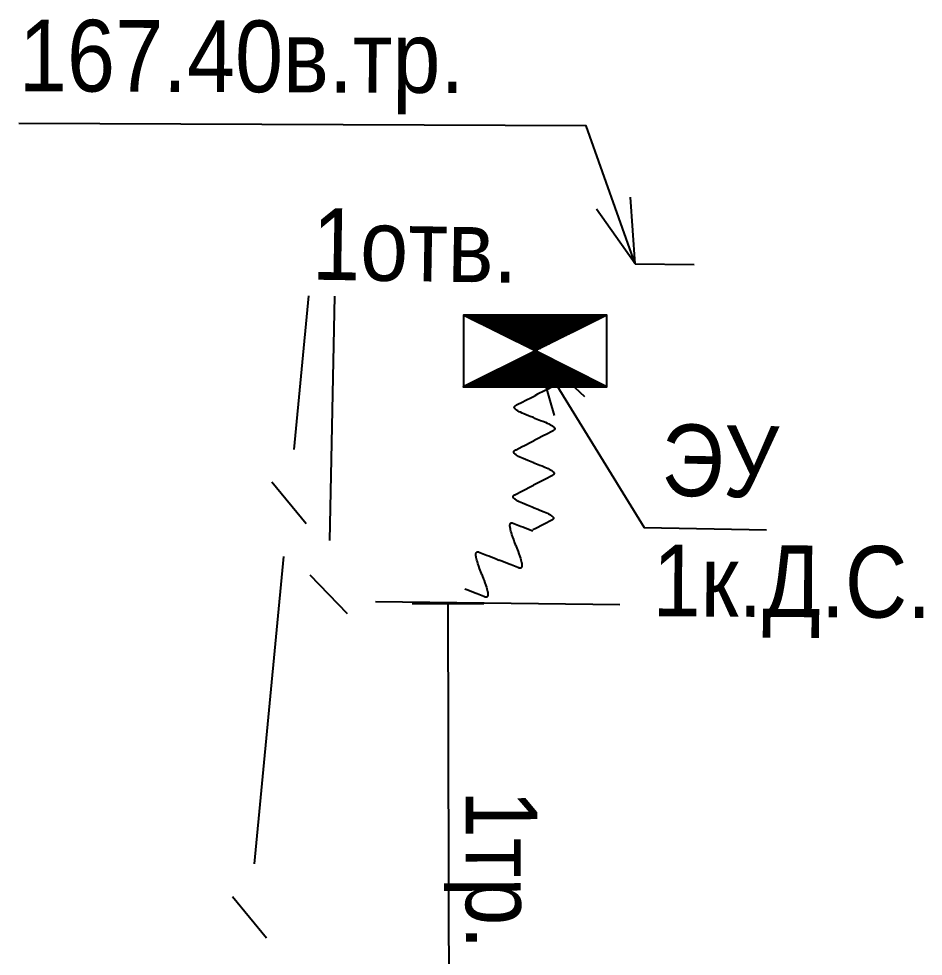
# Model space of a CAD drawing. Header units: metres. Extents: x -3947 to -3704, y 4976 to 6609.
# Drawn here: x -3827.46 to -3814.85, y 6502.15 to 6515.23 of the extents above; entities that cross this region are included whole.
import ezdxf
from ezdxf.enums import TextEntityAlignment as Align

# ---------------------------------------------------------------- set-up
doc = ezdxf.new("R2010")
doc.units = ezdxf.units.M
doc.header["$MEASUREMENT"] = 0
for name, color, linetype, lineweight in [('Газопровод', 7, 'Continuous', 25), ('Кабель защиты', 7, 'Continuous', 25), ('Кабель связи', 7, 'Continuous', 25)]:
    doc.layers.add(name, color=color, linetype=linetype, lineweight=lineweight)
doc.styles.add('Russian', font='RUSSIAN_1251.shx', dxfattribs={"width": 0.8, "height": 1})
doc.styles.add('Style-RUSSIAN_1251', font='RUSSIAN_1251.shx')

msp = doc.modelspace()

# ---------------------------------------------------------------- linework, layer by layer
at = {"layer": 'Газопровод', "linetype": 'Continuous'}
for q in [(-3818.933, 6512.739), (-3819.404, 6512.572), (-3818.042, 6511.798)]:
    msp.add_line((-3818.867, 6511.808), q, dxfattribs=at)
at = {"layer": 'Газопровод', "linetype": 'Continuous', "flags": 128}
msp.add_lwpolyline([(-3818.867, 6511.808), (-3819.551, 6513.734), (-3827.459, 6513.765)], dxfattribs=at)
at = {"layer": 'Кабель защиты', "linetype": 'Continuous'}
for p, q in [((-3820.258, 6510.595), (-3821.264, 6511.093)), ((-3821.264, 6511.093), (-3819.274, 6511.093)), ((-3821.224, 6511.073), (-3819.303, 6511.073)), ((-3821.183, 6511.053), (-3819.343, 6511.053)), ((-3821.143, 6511.033), (-3819.383, 6511.033)), ((-3821.102, 6511.013), (-3819.423, 6511.013)), ((-3821.062, 6510.993), (-3819.463, 6510.993)), ((-3819.263, 6511.093), (-3820.258, 6510.595)), ((-3821.022, 6510.973), (-3819.503, 6510.973)), ((-3820.981, 6510.953), (-3819.543, 6510.953)), ((-3820.941, 6510.933), (-3819.583, 6510.933)), ((-3820.9, 6510.913), (-3819.623, 6510.913)), ((-3820.86, 6510.893), (-3819.663, 6510.893)), ((-3820.82, 6510.873), (-3819.703, 6510.873)), ((-3820.779, 6510.853), (-3819.743, 6510.853)), ((-3820.739, 6510.833), (-3819.782, 6510.833)), ((-3820.698, 6510.813), (-3819.822, 6510.813)), ((-3820.658, 6510.793), (-3819.862, 6510.793)), ((-3820.618, 6510.773), (-3819.902, 6510.773)), ((-3820.577, 6510.753), (-3819.942, 6510.753)), ((-3820.537, 6510.733), (-3819.982, 6510.733)), ((-3820.496, 6510.713), (-3820.022, 6510.713)), ((-3820.456, 6510.693), (-3820.062, 6510.693)), ((-3820.416, 6510.673), (-3820.102, 6510.673)), ((-3820.375, 6510.653), (-3820.142, 6510.653)), ((-3820.335, 6510.633), (-3820.182, 6510.633)), ((-3820.294, 6510.613), (-3820.222, 6510.613)), ((-3820.256, 6510.592), (-3819.997, 6509.694)), ((-3820.256, 6510.592), (-3819.571, 6509.956)), ((-3820.494, 6510.474), (-3820.02, 6510.474)), ((-3820.454, 6510.494), (-3820.06, 6510.494)), ((-3820.414, 6510.514), (-3820.1, 6510.514)), ((-3820.373, 6510.534), (-3820.14, 6510.534)), ((-3820.333, 6510.554), (-3820.18, 6510.554)), ((-3820.292, 6510.574), (-3820.22, 6510.574)), ((-3820.777, 6510.334), (-3819.741, 6510.334)), ((-3820.737, 6510.354), (-3819.78, 6510.354)), ((-3820.696, 6510.374), (-3819.82, 6510.374)), ((-3820.656, 6510.394), (-3819.86, 6510.394)), ((-3820.616, 6510.414), (-3819.9, 6510.414)), ((-3820.575, 6510.434), (-3819.94, 6510.434)), ((-3820.535, 6510.454), (-3819.98, 6510.454)), ((-3821.02, 6510.214), (-3819.501, 6510.214)), ((-3820.979, 6510.234), (-3819.541, 6510.234)), ((-3820.939, 6510.254), (-3819.581, 6510.254)), ((-3820.898, 6510.274), (-3819.621, 6510.274)), ((-3820.858, 6510.294), (-3819.661, 6510.294)), ((-3820.818, 6510.314), (-3819.701, 6510.314)), ((-3821.222, 6510.114), (-3819.301, 6510.114)), ((-3821.181, 6510.134), (-3819.341, 6510.134)), ((-3821.141, 6510.154), (-3819.381, 6510.154)), ((-3821.1, 6510.174), (-3819.421, 6510.174)), ((-3821.06, 6510.194), (-3819.461, 6510.194)), ((-3821.976, 6507.069), (-3820.976, 6507.071))]:
    msp.add_line(p, q, dxfattribs=at)
at = {"layer": 'Кабель защиты', "linetype": 'Continuous', "flags": 128}
for points in [[(-3821.261, 6510.093), (-3819.26, 6510.093), (-3819.26, 6511.091), (-3821.261, 6511.091), (-3821.261, 6510.093)], [(-3820.256, 6510.592), (-3821.262, 6510.094), (-3819.272, 6510.094), (-3819.261, 6510.094), (-3820.256, 6510.592)], [(-3820.26, 6510.28), (-3820.274, 6510.286), (-3820.322, 6510.304), (-3820.344, 6510.312), (-3820.376, 6510.325), (-3820.411, 6510.34), (-3820.435, 6510.35), (-3820.458, 6510.361), (-3820.474, 6510.369), (-3820.491, 6510.378), (-3820.501, 6510.384), (-3820.509, 6510.39), (-3820.516, 6510.395), (-3820.519, 6510.397), (-3820.522, 6510.4), (-3820.527, 6510.404), (-3820.53, 6510.407), (-3820.532, 6510.409), (-3820.534, 6510.412), (-3820.536, 6510.415), (-3820.538, 6510.418), (-3820.54, 6510.42), (-3820.54, 6510.422), (-3820.541, 6510.423), (-3820.541, 6510.425), (-3820.542, 6510.426), (-3820.542, 6510.428), (-3820.542, 6510.43), (-3820.542, 6510.432), (-3820.542, 6510.433), (-3820.542, 6510.434), (-3820.541, 6510.435), (-3820.541, 6510.436), (-3820.541, 6510.437), (-3820.54, 6510.439), (-3820.539, 6510.44), (-3820.538, 6510.442), (-3820.537, 6510.443), (-3820.536, 6510.444), (-3820.536, 6510.445), (-3820.534, 6510.447), (-3820.533, 6510.448), (-3820.532, 6510.449), (-3820.53, 6510.451), (-3820.528, 6510.452), (-3820.525, 6510.454), (-3820.521, 6510.457), (-3820.517, 6510.459), (-3820.51, 6510.463), (-3820.422, 6510.508), (-3820.392, 6510.523), (-3820.294, 6510.573), (-3820.256, 6510.592)], [(-3820.256, 6510.592), (-3818.741, 6508.13), (-3817.035, 6508.095)], [(-3820.26, 6510.28), (-3820.246, 6510.275), (-3820.198, 6510.257), (-3820.177, 6510.248), (-3820.145, 6510.236), (-3820.11, 6510.221), (-3820.086, 6510.211), (-3820.063, 6510.2), (-3820.046, 6510.192), (-3820.03, 6510.182), (-3820.02, 6510.176), (-3820.011, 6510.171), (-3820.004, 6510.166), (-3820.001, 6510.164), (-3819.998, 6510.161), (-3819.993, 6510.157), (-3819.99, 6510.154), (-3819.988, 6510.152), (-3819.986, 6510.149), (-3819.984, 6510.146), (-3819.982, 6510.143), (-3819.981, 6510.141), (-3819.98, 6510.139), (-3819.98, 6510.138), (-3819.979, 6510.136), (-3819.979, 6510.135), (-3819.979, 6510.133), (-3819.979, 6510.131), (-3819.979, 6510.129), (-3819.979, 6510.128), (-3819.979, 6510.127), (-3819.979, 6510.126), (-3819.979, 6510.125), (-3819.98, 6510.124), (-3819.98, 6510.122), (-3819.981, 6510.121), (-3819.982, 6510.119), (-3819.983, 6510.118), (-3819.984, 6510.117), (-3819.985, 6510.115), (-3819.986, 6510.114), (-3819.987, 6510.113), (-3819.988, 6510.112), (-3819.991, 6510.11), (-3819.993, 6510.109), (-3819.996, 6510.107), (-3819.999, 6510.104), (-3820.003, 6510.102), (-3820.01, 6510.098), (-3820.099, 6510.052), (-3820.128, 6510.038), (-3820.226, 6509.988), (-3820.265, 6509.968)], [(-3820.269, 6509.656), (-3820.283, 6509.662), (-3820.331, 6509.68), (-3820.352, 6509.689), (-3820.384, 6509.701), (-3820.42, 6509.716), (-3820.443, 6509.726), (-3820.466, 6509.737), (-3820.483, 6509.745), (-3820.5, 6509.755), (-3820.51, 6509.76), (-3820.518, 6509.766), (-3820.525, 6509.771), (-3820.528, 6509.773), (-3820.531, 6509.776), (-3820.536, 6509.78), (-3820.539, 6509.783), (-3820.541, 6509.785), (-3820.543, 6509.788), (-3820.545, 6509.791), (-3820.547, 6509.794), (-3820.548, 6509.796), (-3820.549, 6509.798), (-3820.549, 6509.799), (-3820.55, 6509.801), (-3820.55, 6509.802), (-3820.551, 6509.804), (-3820.551, 6509.806), (-3820.551, 6509.808), (-3820.55, 6509.809), (-3820.55, 6509.81), (-3820.55, 6509.811), (-3820.55, 6509.812), (-3820.549, 6509.813), (-3820.549, 6509.815), (-3820.548, 6509.816), (-3820.547, 6509.818), (-3820.546, 6509.819), (-3820.545, 6509.82), (-3820.544, 6509.821), (-3820.543, 6509.823), (-3820.542, 6509.824), (-3820.541, 6509.825), (-3820.538, 6509.827), (-3820.537, 6509.828), (-3820.534, 6509.83), (-3820.53, 6509.833), (-3820.526, 6509.835), (-3820.519, 6509.839), (-3820.43, 6509.884), (-3820.401, 6509.899), (-3820.303, 6509.949), (-3820.265, 6509.968)], [(-3820.269, 6509.656), (-3820.255, 6509.651), (-3820.207, 6509.633), (-3820.186, 6509.624), (-3820.154, 6509.612), (-3820.118, 6509.597), (-3820.094, 6509.587), (-3820.071, 6509.576), (-3820.055, 6509.568), (-3820.038, 6509.558), (-3820.028, 6509.552), (-3820.02, 6509.547), (-3820.013, 6509.542), (-3820.01, 6509.54), (-3820.007, 6509.537), (-3820.002, 6509.533), (-3819.999, 6509.53), (-3819.997, 6509.528), (-3819.995, 6509.525), (-3819.993, 6509.522), (-3819.991, 6509.519), (-3819.99, 6509.517), (-3819.989, 6509.515), (-3819.988, 6509.514), (-3819.988, 6509.512), (-3819.988, 6509.511), (-3819.987, 6509.509), (-3819.987, 6509.507), (-3819.987, 6509.505), (-3819.987, 6509.504), (-3819.988, 6509.503), (-3819.988, 6509.502), (-3819.988, 6509.501), (-3819.989, 6509.5), (-3819.989, 6509.498), (-3819.99, 6509.497), (-3819.991, 6509.495), (-3819.992, 6509.494), (-3819.993, 6509.493), (-3819.994, 6509.491), (-3819.995, 6509.49), (-3819.996, 6509.489), (-3819.997, 6509.488), (-3820, 6509.486), (-3820.001, 6509.485), (-3820.004, 6509.483), (-3820.008, 6509.48), (-3820.012, 6509.478), (-3820.019, 6509.474), (-3820.108, 6509.429), (-3820.137, 6509.414), (-3820.235, 6509.364), (-3820.273, 6509.344)], [(-3820.278, 6509.033), (-3820.292, 6509.038), (-3820.34, 6509.056), (-3820.361, 6509.065), (-3820.393, 6509.077), (-3820.428, 6509.092), (-3820.452, 6509.102), (-3820.475, 6509.113), (-3820.492, 6509.121), (-3820.508, 6509.131), (-3820.518, 6509.137), (-3820.527, 6509.142), (-3820.534, 6509.147), (-3820.537, 6509.149), (-3820.54, 6509.152), (-3820.545, 6509.156), (-3820.547, 6509.159), (-3820.55, 6509.161), (-3820.552, 6509.164), (-3820.554, 6509.167), (-3820.556, 6509.17), (-3820.557, 6509.172), (-3820.558, 6509.174), (-3820.558, 6509.175), (-3820.559, 6509.177), (-3820.559, 6509.178), (-3820.559, 6509.18), (-3820.559, 6509.182), (-3820.559, 6509.184), (-3820.559, 6509.185), (-3820.559, 6509.186), (-3820.559, 6509.187), (-3820.558, 6509.188), (-3820.558, 6509.189), (-3820.557, 6509.191), (-3820.557, 6509.192), (-3820.555, 6509.194), (-3820.555, 6509.195), (-3820.554, 6509.196), (-3820.553, 6509.197), (-3820.552, 6509.199), (-3820.551, 6509.2), (-3820.55, 6509.201), (-3820.547, 6509.203), (-3820.545, 6509.204), (-3820.542, 6509.206), (-3820.538, 6509.209), (-3820.535, 6509.211), (-3820.527, 6509.215), (-3820.439, 6509.26), (-3820.409, 6509.275), (-3820.312, 6509.325), (-3820.273, 6509.344)], [(-3820.278, 6509.033), (-3820.263, 6509.027), (-3820.216, 6509.009), (-3820.194, 6509), (-3820.162, 6508.988), (-3820.127, 6508.973), (-3820.103, 6508.963), (-3820.08, 6508.952), (-3820.064, 6508.944), (-3820.047, 6508.934), (-3820.037, 6508.928), (-3820.029, 6508.923), (-3820.022, 6508.918), (-3820.019, 6508.916), (-3820.016, 6508.913), (-3820.011, 6508.909), (-3820.008, 6508.906), (-3820.006, 6508.904), (-3820.003, 6508.901), (-3820.001, 6508.898), (-3819.999, 6508.895), (-3819.998, 6508.893), (-3819.998, 6508.891), (-3819.997, 6508.89), (-3819.997, 6508.888), (-3819.996, 6508.887), (-3819.996, 6508.885), (-3819.996, 6508.883), (-3819.996, 6508.881), (-3819.996, 6508.88), (-3819.996, 6508.879), (-3819.997, 6508.878), (-3819.997, 6508.877), (-3819.997, 6508.876), (-3819.998, 6508.874), (-3819.999, 6508.873), (-3820, 6508.871), (-3820.001, 6508.87), (-3820.001, 6508.869), (-3820.002, 6508.868), (-3820.004, 6508.866), (-3820.005, 6508.865), (-3820.006, 6508.864), (-3820.008, 6508.862), (-3820.01, 6508.861), (-3820.013, 6508.859), (-3820.017, 6508.856), (-3820.021, 6508.854), (-3820.028, 6508.85), (-3820.116, 6508.805), (-3820.146, 6508.79), (-3820.244, 6508.74), (-3820.282, 6508.721)], [(-3820.286, 6508.409), (-3820.301, 6508.414), (-3820.348, 6508.432), (-3820.37, 6508.441), (-3820.402, 6508.453), (-3820.437, 6508.468), (-3820.461, 6508.478), (-3820.484, 6508.489), (-3820.5, 6508.497), (-3820.517, 6508.507), (-3820.527, 6508.513), (-3820.535, 6508.518), (-3820.542, 6508.523), (-3820.545, 6508.525), (-3820.548, 6508.528), (-3820.553, 6508.532), (-3820.556, 6508.535), (-3820.558, 6508.537), (-3820.561, 6508.54), (-3820.562, 6508.543), (-3820.565, 6508.546), (-3820.566, 6508.548), (-3820.566, 6508.55), (-3820.567, 6508.551), (-3820.567, 6508.553), (-3820.568, 6508.554), (-3820.568, 6508.556), (-3820.568, 6508.558), (-3820.568, 6508.56), (-3820.568, 6508.561), (-3820.568, 6508.562), (-3820.567, 6508.563), (-3820.567, 6508.564), (-3820.567, 6508.565), (-3820.566, 6508.567), (-3820.565, 6508.568), (-3820.564, 6508.57), (-3820.563, 6508.571), (-3820.563, 6508.572), (-3820.562, 6508.574), (-3820.56, 6508.575), (-3820.559, 6508.576), (-3820.558, 6508.577), (-3820.556, 6508.579), (-3820.554, 6508.58), (-3820.551, 6508.582), (-3820.547, 6508.585), (-3820.543, 6508.587), (-3820.536, 6508.591), (-3820.448, 6508.636), (-3820.418, 6508.651), (-3820.32, 6508.701), (-3820.282, 6508.721)], [(-3820.286, 6508.409), (-3820.272, 6508.403), (-3820.224, 6508.385), (-3820.203, 6508.377), (-3820.171, 6508.364), (-3820.136, 6508.349), (-3820.112, 6508.339), (-3820.089, 6508.328), (-3820.072, 6508.32), (-3820.056, 6508.311), (-3820.046, 6508.305), (-3820.037, 6508.299), (-3820.03, 6508.294), (-3820.027, 6508.292), (-3820.024, 6508.289), (-3820.019, 6508.285), (-3820.016, 6508.282), (-3820.014, 6508.28), (-3820.012, 6508.277), (-3820.01, 6508.274), (-3820.008, 6508.271), (-3820.007, 6508.269), (-3820.006, 6508.267), (-3820.006, 6508.266), (-3820.005, 6508.264), (-3820.005, 6508.263), (-3820.005, 6508.261), (-3820.005, 6508.259), (-3820.005, 6508.257), (-3820.005, 6508.256), (-3820.005, 6508.255), (-3820.005, 6508.254), (-3820.006, 6508.253), (-3820.006, 6508.252), (-3820.007, 6508.25), (-3820.007, 6508.249), (-3820.008, 6508.247), (-3820.009, 6508.246), (-3820.01, 6508.245), (-3820.011, 6508.244), (-3820.012, 6508.242), (-3820.013, 6508.241), (-3820.014, 6508.24), (-3820.017, 6508.238), (-3820.019, 6508.237), (-3820.022, 6508.235), (-3820.026, 6508.232), (-3820.029, 6508.23), (-3820.037, 6508.226), (-3820.125, 6508.181), (-3820.154, 6508.166), (-3820.252, 6508.116), (-3820.291, 6508.097)], [(-3820.528, 6507.879), (-3820.533, 6507.893), (-3820.551, 6507.941), (-3820.559, 6507.962), (-3820.57, 6507.995), (-3820.583, 6508.031), (-3820.591, 6508.056), (-3820.598, 6508.08), (-3820.602, 6508.098), (-3820.606, 6508.117), (-3820.609, 6508.128), (-3820.61, 6508.138), (-3820.611, 6508.147), (-3820.611, 6508.15), (-3820.611, 6508.154), (-3820.611, 6508.161), (-3820.611, 6508.165), (-3820.611, 6508.168), (-3820.61, 6508.171), (-3820.609, 6508.175), (-3820.608, 6508.178), (-3820.607, 6508.181), (-3820.607, 6508.182), (-3820.606, 6508.184), (-3820.605, 6508.185), (-3820.604, 6508.186), (-3820.603, 6508.188), (-3820.601, 6508.189), (-3820.6, 6508.19), (-3820.599, 6508.191), (-3820.598, 6508.191), (-3820.597, 6508.192), (-3820.596, 6508.192), (-3820.595, 6508.193), (-3820.594, 6508.193), (-3820.592, 6508.194), (-3820.59, 6508.194), (-3820.588, 6508.194), (-3820.587, 6508.194), (-3820.586, 6508.194), (-3820.584, 6508.194), (-3820.582, 6508.194), (-3820.581, 6508.194), (-3820.578, 6508.194), (-3820.575, 6508.193), (-3820.572, 6508.192), (-3820.567, 6508.191), (-3820.563, 6508.189), (-3820.556, 6508.186), (-3820.463, 6508.15), (-3820.433, 6508.138), (-3820.331, 6508.097), (-3820.291, 6508.081)], [(-3820.528, 6507.879), (-3820.523, 6507.864), (-3820.505, 6507.816), (-3820.497, 6507.795), (-3820.486, 6507.762), (-3820.473, 6507.726), (-3820.465, 6507.701), (-3820.458, 6507.677), (-3820.454, 6507.659), (-3820.45, 6507.641), (-3820.447, 6507.629), (-3820.446, 6507.619), (-3820.445, 6507.611), (-3820.445, 6507.607), (-3820.445, 6507.603), (-3820.445, 6507.597), (-3820.445, 6507.592), (-3820.445, 6507.589), (-3820.446, 6507.586), (-3820.447, 6507.583), (-3820.448, 6507.579), (-3820.449, 6507.577), (-3820.449, 6507.575), (-3820.45, 6507.574), (-3820.451, 6507.572), (-3820.452, 6507.571), (-3820.453, 6507.57), (-3820.455, 6507.568), (-3820.456, 6507.567), (-3820.457, 6507.567), (-3820.458, 6507.566), (-3820.459, 6507.565), (-3820.46, 6507.565), (-3820.461, 6507.564), (-3820.462, 6507.564), (-3820.464, 6507.564), (-3820.466, 6507.563), (-3820.468, 6507.563), (-3820.469, 6507.563), (-3820.47, 6507.563), (-3820.472, 6507.563), (-3820.474, 6507.563), (-3820.475, 6507.563), (-3820.478, 6507.564), (-3820.481, 6507.564), (-3820.484, 6507.565), (-3820.489, 6507.566), (-3820.493, 6507.568), (-3820.5, 6507.571), (-3820.593, 6507.607), (-3820.623, 6507.619), (-3820.725, 6507.66), (-3820.765, 6507.676)], [(-3821.003, 6507.474), (-3821.008, 6507.488), (-3821.026, 6507.536), (-3821.034, 6507.557), (-3821.045, 6507.59), (-3821.057, 6507.626), (-3821.065, 6507.651), (-3821.072, 6507.675), (-3821.077, 6507.693), (-3821.081, 6507.712), (-3821.083, 6507.723), (-3821.085, 6507.733), (-3821.086, 6507.742), (-3821.086, 6507.745), (-3821.086, 6507.749), (-3821.086, 6507.756), (-3821.086, 6507.76), (-3821.085, 6507.763), (-3821.085, 6507.766), (-3821.084, 6507.77), (-3821.083, 6507.773), (-3821.082, 6507.776), (-3821.081, 6507.777), (-3821.08, 6507.779), (-3821.08, 6507.78), (-3821.079, 6507.781), (-3821.077, 6507.783), (-3821.076, 6507.784), (-3821.075, 6507.785), (-3821.074, 6507.786), (-3821.073, 6507.786), (-3821.072, 6507.787), (-3821.071, 6507.787), (-3821.07, 6507.788), (-3821.068, 6507.788), (-3821.067, 6507.789), (-3821.064, 6507.789), (-3821.063, 6507.789), (-3821.062, 6507.789), (-3821.06, 6507.789), (-3821.059, 6507.789), (-3821.057, 6507.789), (-3821.056, 6507.789), (-3821.052, 6507.789), (-3821.05, 6507.788), (-3821.047, 6507.787), (-3821.042, 6507.786), (-3821.038, 6507.784), (-3821.031, 6507.781), (-3820.938, 6507.745), (-3820.907, 6507.733), (-3820.805, 6507.692), (-3820.765, 6507.676)], [(-3821.003, 6507.474), (-3820.997, 6507.459), (-3820.98, 6507.411), (-3820.972, 6507.39), (-3820.96, 6507.357), (-3820.948, 6507.321), (-3820.94, 6507.296), (-3820.933, 6507.272), (-3820.928, 6507.254), (-3820.924, 6507.236), (-3820.922, 6507.224), (-3820.921, 6507.214), (-3820.92, 6507.206), (-3820.92, 6507.202), (-3820.92, 6507.198), (-3820.92, 6507.192), (-3820.92, 6507.187), (-3820.92, 6507.184), (-3820.921, 6507.181), (-3820.921, 6507.178), (-3820.923, 6507.174), (-3820.924, 6507.172), (-3820.924, 6507.17), (-3820.925, 6507.169), (-3820.926, 6507.167), (-3820.927, 6507.166), (-3820.928, 6507.165), (-3820.929, 6507.163), (-3820.931, 6507.162), (-3820.932, 6507.162), (-3820.933, 6507.161), (-3820.934, 6507.16), (-3820.935, 6507.16), (-3820.936, 6507.159), (-3820.937, 6507.159), (-3820.939, 6507.159), (-3820.941, 6507.158), (-3820.942, 6507.158), (-3820.944, 6507.158), (-3820.945, 6507.158), (-3820.947, 6507.158), (-3820.948, 6507.158), (-3820.95, 6507.158), (-3820.953, 6507.159), (-3820.955, 6507.159), (-3820.959, 6507.16), (-3820.963, 6507.161), (-3820.967, 6507.163), (-3820.975, 6507.166), (-3821.068, 6507.202), (-3821.098, 6507.214), (-3821.2, 6507.255), (-3821.24, 6507.271)], [(-3821.476, 6507.07), (-3821.459, 6499.432)]]:
    msp.add_lwpolyline(points, dxfattribs=at)
at = {"layer": 'Кабель связи', "linetype": 'Continuous'}
for p, q in [((-3823.619, 6509.217), (-3823.414, 6511.361)), ((-3823.057, 6511.357), (-3823.125, 6507.949)), ((-3823.452, 6508.182), (-3823.929, 6508.76)), ((-3824.171, 6503.437), (-3823.762, 6507.724)), ((-3823.4, 6507.469), (-3822.88, 6506.929)), ((-3822.486, 6507.097), (-3819.078, 6507.056)), ((-3824.004, 6502.401), (-3824.481, 6502.979))]:
    msp.add_line(p, q, dxfattribs=at)

# ---------------------------------------------------------------- texts
at = {"layer": 'Газопровод', "linetype": 'Continuous', "style": 'Style-RUSSIAN_1251', "width": 0.899998}
msp.add_text('167.40в.тр.', height=1, rotation=359.7733, dxfattribs=at).set_placement((-3827.453, 6515.215), align=Align.TOP_LEFT)
at = {"layer": 'Кабель защиты', "linetype": 'Continuous', "style": 'Russian', "width": 0.899998}
msp.add_text('ЭУ   ', height=1, rotation=358.8294, dxfattribs=at).set_placement((-3818.487, 6509.575), align=Align.TOP_LEFT)
at = {"layer": 'Кабель защиты', "linetype": 'Continuous', "style": 'Style-RUSSIAN_1251', "width": 0.899998}
msp.add_text('1тр.', height=1, rotation=270.1296, dxfattribs=at).set_placement((-3821.231, 6504.468))
at = {"layer": 'Кабель связи', "linetype": 'Continuous', "style": 'Style-RUSSIAN_1251', "width": 0.899998}
for s, rotation, p in [('1отв.', 359.0945, (-3823.375, 6511.587)), ('1к.Д.С.', 359.6415, (-3818.624, 6506.892))]:
    msp.add_text(s, height=1, rotation=rotation, dxfattribs=at).set_placement(p)

doc.saveas('drawing.dxf')
